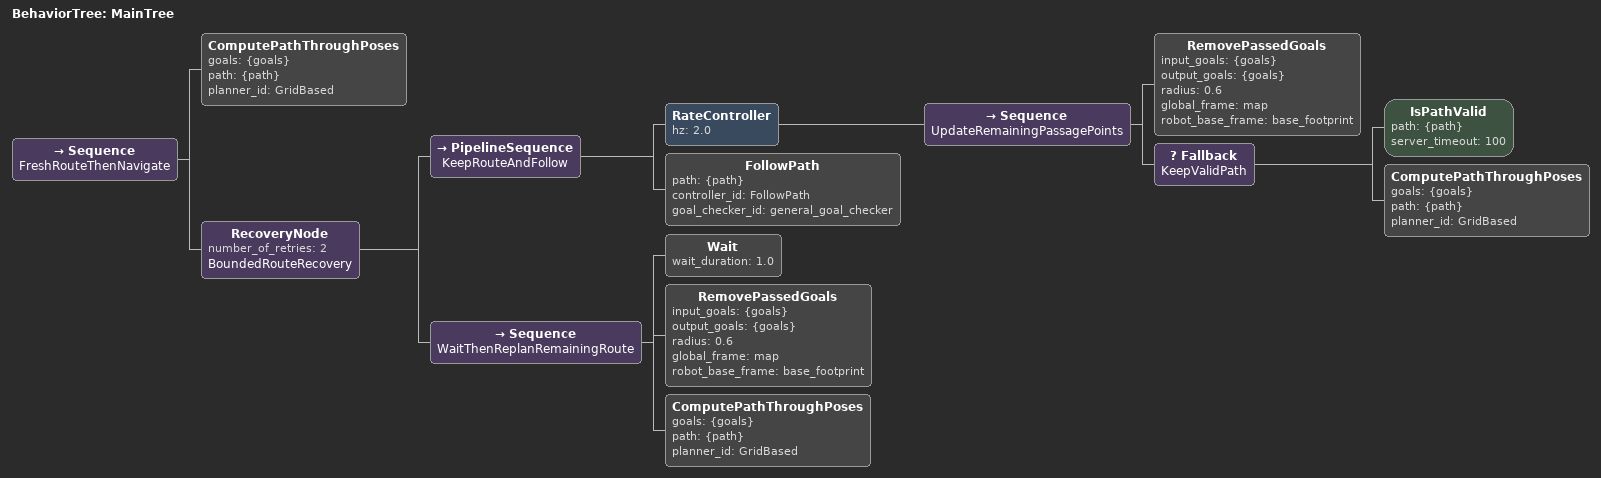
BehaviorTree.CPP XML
<root main_tree_to_execute="MainTree">
  <BehaviorTree ID="MainTree">
    <Sequence name="FreshRouteThenNavigate">
      <ComputePathThroughPoses goals="{goals}" path="{path}" planner_id="GridBased"/>
      <RecoveryNode number_of_retries="2" name="BoundedRouteRecovery">
        <PipelineSequence name="KeepRouteAndFollow">
          <RateController hz="2.0">
            <Sequence name="UpdateRemainingPassagePoints">
              <RemovePassedGoals input_goals="{goals}" output_goals="{goals}"
                                 radius="0.6" global_frame="map"
                                 robot_base_frame="base_footprint"/>
              <Fallback name="KeepValidPath">
                <IsPathValid path="{path}" server_timeout="100"/>
                <ComputePathThroughPoses goals="{goals}" path="{path}"
                                         planner_id="GridBased"/>
              </Fallback>
            </Sequence>
          </RateController>
          <FollowPath path="{path}" controller_id="FollowPath"
                      goal_checker_id="general_goal_checker"/>
        </PipelineSequence>
        <Sequence name="WaitThenReplanRemainingRoute">
          <Wait wait_duration="1.0"/>
          <RemovePassedGoals input_goals="{goals}" output_goals="{goals}"
                             radius="0.6" global_frame="map"
                             robot_base_frame="base_footprint"/>
          <ComputePathThroughPoses goals="{goals}" path="{path}" planner_id="GridBased"/>
        </Sequence>
      </RecoveryNode>
    </Sequence>
  </BehaviorTree>
</root>
